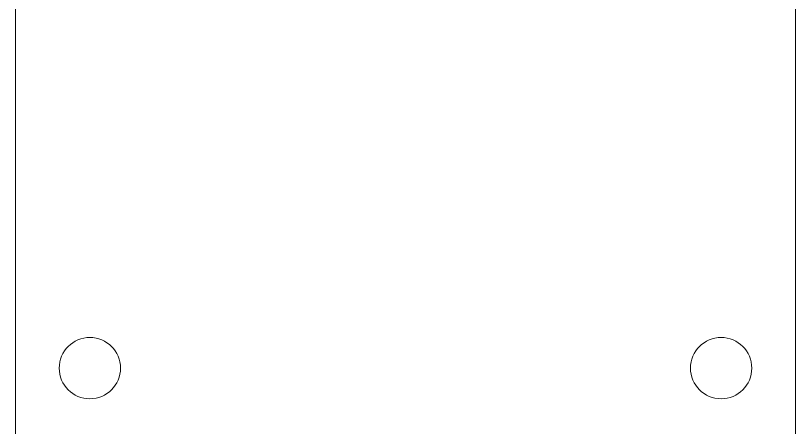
# Model space of a CAD drawing. Header units: millimetres. Extents: x -202 to 204, y -252 to 284.
# Drawn here: x -154.86 to -112.86, y 208.1 to 230.25 of the extents above; entities that cross this region are included whole.
import ezdxf

# ---------------------------------------------------------------- set-up
doc = ezdxf.new("R2010")
doc.units = ezdxf.units.MM
doc.header["$MEASUREMENT"] = 0
doc.layers.add('Layer 1', color=7, linetype='Continuous')

msp = doc.modelspace()

# ---------------------------------------------------------------- linework, layer by layer
at = {"layer": 'Layer 1', "color": 254, "lineweight": 20}
for points, knots in [([(-116.8557, 256.2874), (-114.6465, 256.2874), (-112.8557, 254.4966), (-112.8557, 252.2874), (-112.8557, 252.2874), (-112.8557, 252.2874), (-112.8557, 204.2874), (-112.8557, 204.2874), (-112.8557, 204.2874), (-112.8557, 202.0782), (-114.6465, 200.2874), (-116.8557, 200.2874), (-116.8557, 200.2874), (-116.8557, 200.2874), (-150.8557, 200.2874), (-150.8557, 200.2874), (-150.8557, 200.2874), (-153.0649, 200.2874), (-154.8557, 202.0782), (-154.8557, 204.2874), (-154.8557, 204.2874), (-154.8557, 204.2874), (-154.8557, 252.2874), (-154.8557, 252.2874), (-154.8557, 252.2874), (-154.8557, 254.4966), (-153.0649, 256.2874), (-150.8557, 256.2874), (-150.8557, 256.2874), (-150.8557, 256.2874), (-116.8557, 256.2874), (-116.8557, 256.2874)], [0, 0, 0, 0, 0.1111111, 0.1111111, 0.1111111, 0.1111111, 0.2222222, 0.2222222, 0.2222222, 0.2222222, 0.3333333, 0.3333333, 0.3333333, 0.3333333, 0.4444444, 0.4444444, 0.4444444, 0.4444444, 0.5555556, 0.5555556, 0.5555556, 0.5555556, 0.6666667, 0.6666667, 0.6666667, 0.6666667, 0.7777778, 0.7777778, 0.7777778, 0.7777778, 1, 1, 1, 1]), ([(-152.5057, 211.2874), (-152.5057, 212.1987), (-151.767, 212.9374), (-150.8557, 212.9374), (-150.8557, 212.9374), (-149.9444, 212.9374), (-149.2057, 212.1987), (-149.2057, 211.2874), (-149.2057, 211.2874), (-149.2057, 210.3761), (-149.9444, 209.6374), (-150.8557, 209.6374), (-150.8557, 209.6374), (-151.767, 209.6374), (-152.5057, 210.3761), (-152.5057, 211.2874)], [0, 0, 0, 0, 0.2, 0.2, 0.2, 0.2, 0.4, 0.4, 0.4, 0.4, 0.6, 0.6, 0.6, 0.6, 1, 1, 1, 1]), ([(-118.5057, 211.2874), (-118.5057, 212.1987), (-117.767, 212.9374), (-116.8557, 212.9374), (-116.8557, 212.9374), (-115.9444, 212.9374), (-115.2057, 212.1987), (-115.2057, 211.2874), (-115.2057, 211.2874), (-115.2057, 210.3761), (-115.9444, 209.6374), (-116.8557, 209.6374), (-116.8557, 209.6374), (-117.767, 209.6374), (-118.5057, 210.3761), (-118.5057, 211.2874)], [0, 0, 0, 0, 0.2, 0.2, 0.2, 0.2, 0.4, 0.4, 0.4, 0.4, 0.6, 0.6, 0.6, 0.6, 1, 1, 1, 1])]:
    msp.add_open_spline(points, degree=3, knots=knots, dxfattribs=at)

doc.saveas('drawing.dxf')
